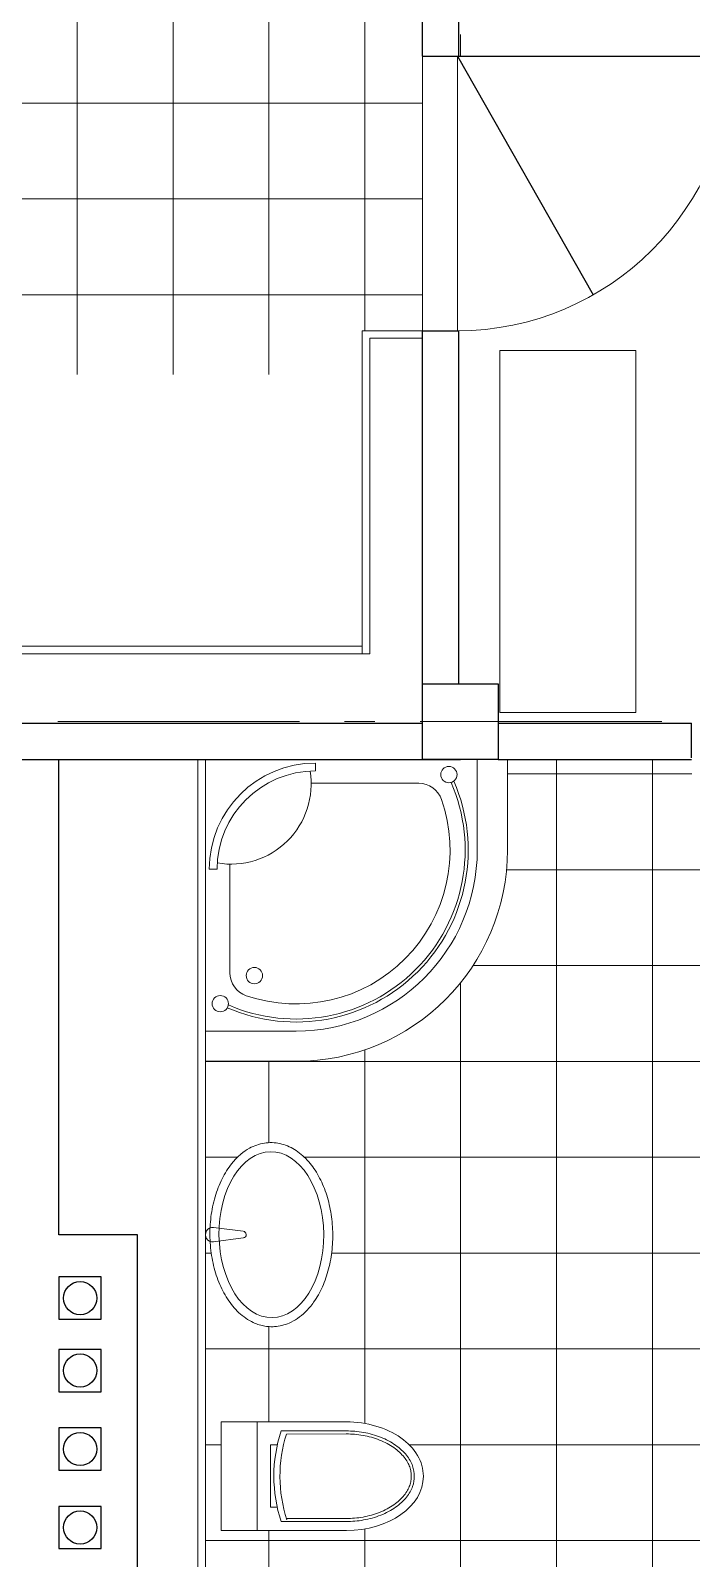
# Model space of a CAD drawing. Header units: millimetres. Extents: x -133165 to 20117, y 15722 to 63536.
# Drawn here: x -78536 to -76348, y 29798 to 34860 of the extents above; entities that cross this region are included whole.
import ezdxf

# ---------------------------------------------------------------- set-up
doc = ezdxf.new("R2010")
doc.units = ezdxf.units.MM
doc.linetypes.add('GOST2.303 5', pattern=[24, 20, -1.5, 1, -1.5])
doc.linetypes.add('GOST2.303 6', pattern=[12, 8, -1.5, 1, -1.5])
for name, color, linetype, lineweight in [('axis', 7, 'GOST2.303 5', 9), ('Furniture', 28, 'Continuous', 9), ('hatch', 8, 'Continuous', 5), ('sanitary', 141, 'Continuous', 15), ('wall', 5, 'Continuous', 60), ('wc', 4, 'Continuous', 15)]:
    doc.layers.add(name, color=color, linetype=linetype, lineweight=lineweight)
doc.layers.add('windows', color=8, linetype='Continuous')
pattern_1 = [(0, (161012.635129836, 171779.2810594265), (0, 317.5), []), (90, (161012.635129836, 171779.2810594265), (-317.5, 1.944126793646423e-14), [])]

# ---------------------------------------------------------------- blocks, each defined once
blk = doc.blocks.new('A$C57C31BFC')
at = {"layer": 'wc', "ltscale": 75}
for p, q in [((0.05896356765879318, 119.165370257193), (0.2048604587034788, 414.0229870202602)), ((30.0979205237818, 197.8899565135944), (30.20485678620753, 414.0081428855192)), ((40.10672566434368, 215.6826715691423), (40.20485556207132, 414.0031948405958)), ((77.51837417075876, 162.5680937650322), (77.52950438685366, 185.062260501727)), ((0.05896356765879318, 119.165370257193), (0, 0))]:
    blk.add_line(p, q, dxfattribs=at)
at = {"layer": 'wc', "ltscale": 100}
for p, q in [((320.1066913879476, 215.5441263114626), (320.2048212856462, 413.8646495829453)), ((330.0978837990551, 197.741515166068), (330.20482006151, 413.859701538051)), ((360.0589194979984, 118.9872406401846), (360.204816389014, 413.8448574032809)), ((284.5881866172713, 162.4656346792181), (77.51837417075876, 162.5680937650322)), ((284.5995271023421, 185.3847550679347), (284.5881866172713, 162.4656346792181)), ((0.05896356765879318, 119.165370257193), (360.0589194979984, 118.9872406401846)), ((359.9999559303396, -0.1781296169792768), (360.0589194979984, 118.9872406402137)), ((0, 0), (359.9999559303396, -0.1781296169792768))]:
    blk.add_line(p, q, dxfattribs=at)
for radius, end in [(465.2195626864635, 287.4853101709346), (485.2195626864635, 287.9789640363141)]:
    blk.add_arc((180.3262307243713, 659.267761384981), radius, 251.9643355437304, end, dxfattribs=at)
at = {"layer": 'wc', "ltscale": 75}
blk.add_ellipse((180.2048384238442, 413.9339222117851), major_axis=(0.1262455793591396, 255.1423159082515), ratio=0.7054885322507227, start_param=-1.671504954941957e-14, end_param=1.570796326794879, dxfattribs=at)
at = {"layer": 'wc', "ltscale": 75, "extrusion": (0, 0, -1)}
blk.add_ellipse((180.2048384238442, 413.9339222117851), major_axis=(0.1262455793830903, 255.1423159082515), ratio=0.7054885322507226, start_param=-7.592191272241982e-14, end_param=1.570796326794862, dxfattribs=at)
at = {"layer": 'wc', "ltscale": 75}
for points, knots in [([(30.20485678623663, 414.0081428855192), (30.21395278885029, 432.3911641990999), (31.77426271545119, 451.7112575834617), (36.93380417258595, 480.6884798539977), (39.12045911332825, 490.3461151482479), (44.43880255593103, 509.3517412084911), (47.57079924130812, 518.6996457341593), (54.73172602380509, 536.7776971189887), (58.76012282687589, 545.505583853519), (67.59946915009641, 562.0517170568928), (72.41107854046277, 569.8696109985176), (82.62877277223743, 584.3375550950004), (88.04395025307895, 591.0008873522165), (99.2594980582362, 603.012911016267), (105.0588800025289, 608.3625252289057), (122.7048382826324, 622.3717391557002), (134.7578350566619, 628.9529034759034), (158.1689371978864, 637.2910592113913), (169.5150848971971, 639.0815862531599), (191.1173948397627, 639.0708973318688), (202.4617650618893, 637.2691429185215), (225.864604226721, 628.9078234318004), (237.9110823203519, 622.3147345817124), (255.5431683176139, 608.2880649180152), (261.3372533965157, 602.9327142051188), (272.5409085047722, 590.909597417427), (277.9494892413786, 584.2409095153271), (288.152860864182, 569.7628609825042), (292.9567312414001, 561.9402092577366), (301.7796990362403, 545.3853366609546), (305.7994566726848, 536.6534676629235), (312.942489748908, 518.5683386136661), (316.0652341314708, 509.2173392136465), (321.3647668338963, 490.2064593799587), (323.5418634224625, 480.5466648815782), (328.672726237186, 451.564350872155), (330.2139160641236, 432.2427228516317), (330.20482006151, 413.859701538051)], [-1.570796326794897, -1.570796326794897, -1.570796326794897, -1.570796326794897, -1.308996938995747, -1.308996938995747, -1.178097245096172, -1.178097245096172, -1.047197551196598, -1.047197551196598, -0.9162978572970231, -0.9162978572970231, -0.7853981633974484, -0.7853981633974484, -0.6544984694978737, -0.6544984694978737, -0.5235987755982989, -0.5235987755982989, -0.2617993877991495, -0.2617993877991495, 0, 0, 0.2617993877991494, 0.2617993877991494, 0.5235987755982987, 0.5235987755982987, 0.6544984694978734, 0.6544984694978734, 0.7853981633974481, 0.7853981633974481, 0.9162978572970227, 0.9162978572970227, 1.047197551196597, 1.047197551196597, 1.178097245096172, 1.178097245096172, 1.308996938995747, 1.308996938995747, 1.570796326794897, 1.570796326794897, 1.570796326794897, 1.570796326794897]), ([(40.20485556207132, 414.0031948405958), (40.21367329414352, 431.8238313824113), (41.72795648104511, 450.5678618447855), (46.72468867021962, 478.6307082188432), (48.84051144687692, 487.972912139172), (53.97888074532966, 506.3353828031977), (57.00208024712629, 515.3554668172728), (63.89480573619949, 532.7564331108297), (67.76659633452073, 541.1421445016167), (76.23352412914392, 556.991157538374), (80.82899764584727, 564.4542795115558), (90.5475357733958, 578.2154337543179), (95.67684761265991, 584.522940669005), (106.2450798728096, 595.841679459234), (111.6833820912289, 600.853488530498), (122.6339498525776, 609.5471986681805), (128.1466383694788, 613.2281562208955), (139.0814778487256, 619.3582382051973), (144.5030214801955, 621.8084459306265), (155.1340943426767, 625.5948349963), (160.3350976932852, 626.9372462023166), (170.5005710147379, 628.6790862453927), (175.4650194137648, 629.0786409743305), (185.1575642333773, 629.0738450589997), (190.1215554384107, 628.6693878953811), (200.2854187622434, 626.9174683992169), (205.485262055503, 625.5698388380115), (216.1121220449568, 621.7730955930019), (221.5316383767349, 619.3173461686529), (232.4600665367325, 613.1766367835517), (237.9684707764536, 609.4907735271554), (248.912047123682, 600.7849442573788), (254.3447011308745, 595.7682673255913), (264.9014814066177, 584.4393393167411), (270.0248467237398, 578.1263791763922), (279.7294117091806, 564.356111068686), (284.3176640070742, 556.8882125192904), (292.7689203489572, 541.0307963668602), (296.6323171987315, 532.6414881139062), (303.5079887020402, 515.2332799884316), (306.5221872281691, 506.2103815124428), (311.6423590875056, 487.8429183017288), (313.7489571848128, 478.4985277339583), (318.7178861213615, 450.4309172892536), (320.2136390177475, 431.6852861247608), (320.2048212856462, 413.8646495829453)], [-1.570796326794897, -1.570796326794897, -1.570796326794897, -1.570796326794897, -1.308996938995747, -1.308996938995747, -1.178097245096172, -1.178097245096172, -1.047197551196598, -1.047197551196598, -0.9162978572970231, -0.9162978572970231, -0.7853981633974484, -0.7853981633974484, -0.6544984694978737, -0.6544984694978737, -0.5235987755982989, -0.5235987755982989, -0.3926990816987242, -0.3926990816987242, -0.2617993877991495, -0.2617993877991495, -0.1308996938995747, -0.1308996938995747, 0, 0, 0.1308996938995747, 0.1308996938995747, 0.2617993877991494, 0.2617993877991494, 0.392699081698724, 0.392699081698724, 0.5235987755982987, 0.5235987755982987, 0.6544984694978734, 0.6544984694978734, 0.7853981633974481, 0.7853981633974481, 0.9162978572970227, 0.9162978572970227, 1.047197551196597, 1.047197551196597, 1.178097245096172, 1.178097245096172, 1.308996938995747, 1.308996938995747, 1.570796326794897, 1.570796326794897, 1.570796326794897, 1.570796326794897])]:
    blk.add_open_spline(points, degree=3, knots=knots, dxfattribs=at)

msp = doc.modelspace()

# ---------------------------------------------------------------- hatches: boundary and pattern name
at = {"layer": 'hatch', "lineweight": 0, "ltscale": 100}
h = msp.add_hatch(dxfattribs=at)
h.set_pattern_fill('NET', color=256, scale=100, style=0)
h.set_pattern_definition(pattern_1)
edge = h.paths.add_edge_path()
edge.add_line((-77237.99696768862, 34565.06011187055), (-77237.99696768865, 34930.06011186898))
edge.add_line((-77237.99696768865, 34930.06011186898), (-77437.99696768865, 34930.06011186898))
edge.add_line((-77437.99696768865, 34930.06011186898), (-77755.44652034716, 34930.06011186901))
edge.add_ellipse((-77755.44652034713, 35680.06011186898), major_axis=(-9.184850993605058e-14, -749.9999999999927), ratio=0.4232660702115044, start_angle=274.01398721806527, end_angle=360, ccw=False)
edge.add_ellipse((-77755.44652034713, 35575.06011186875), major_axis=(1.836970198721012e-13, 749.9999999999927), ratio=0.4232660702115044, start_angle=0, end_angle=85.98601278193468, ccw=False)
edge.add_line((-77755.44652034667, 36325.06011186875), (-78597.44918433092, 36325.06011186875))
edge.add_arc((-80582.99696768924, 36565.06011187058), 2000, 297.3871075025319, 353.1078974206007, ccw=False)
edge.add_line((-79662.99696769302, 34789.22228143478), (-79662.99696769296, 34565.06011187061))
edge.add_line((-79662.99696769296, 34565.06011187061), (-77237.99696768862, 34565.06011187055))
h = msp.add_hatch(dxfattribs=at)
h.set_pattern_fill('NET', color=256, scale=100, style=0)
h.set_pattern_definition(pattern_1)
h.paths.add_polyline_path([(-77437.9969676886, 33719.88198225189), (-77437.99696768862, 33865.06011186913), (-77237.99696768865, 33865.0601118691), (-77237.99696768862, 34565.06011187058), (-79662.99696769299, 34565.06011187058), (-79662.99696769299, 34282.4345614328, -0.1046668775268409), (-79055.08960727612, 33719.88198225189)])
h = msp.add_hatch(dxfattribs=at)
h.set_pattern_fill('NET', color=256, scale=100, style=0)
h.set_pattern_definition(pattern_1)
edge = h.paths.add_edge_path()
edge.add_arc((-74078.22481879227, 22554.97449366705), 6735.785158496384, 87.0480283547277, 91.08590582726708, ccw=False)
edge.add_arc((-73278.15435360408, 29043.1223848371), 512.2053534827172, 150.835862253169, 152.2235797132108, ccw=False)
edge.add_arc((-73645.0473258916, 28966.88604591484), 335.6083127455669, 75.8444610209354, 103.8571226795109, ccw=False)
edge.add_arc((-73570.22143746768, 29250.25354425915), 42.67042537428839, 1.7139860613656879, 80.21921099028282, ccw=False)
edge.add_arc((-77421.56643357214, 28954.27963345443), 3905.325223009823, -3.753148090313175, 4.365236745055597, ccw=False)
edge.add_line((-73524.61685148692, 28698.64502671588), (-73524.61685148692, 28536.62130498269))
edge.add_arc((-73584.61685148692, 28536.62130498263), 59.99999999999999, -89.9999999996943, 5.559286364587024e-11, ccw=False)
edge.add_arc((-74370.30624157032, 31463.5611332774), 3088.546155644034, 282.22570135344665, 284.73733027104953, ccw=False)
edge.add_line((-73716.26576934614, 28445.0601118702), (-73357.99696768877, 28445.0601118702))
edge.add_line((-73357.99696768877, 28445.0601118702), (-73357.99696768877, 28570.06011187049))
edge.add_line((-73357.99696768877, 28570.06011187049), (-73357.99696768871, 28765.06011187055))
edge.add_line((-73357.99696768871, 28765.06011187055), (-73357.99696768871, 29765.06011187055))
edge.add_line((-73357.99696768871, 29765.06011187055), (-73357.99696768871, 30245.06011187047))
edge.add_line((-73357.99696768871, 30245.06011187047), (-74457.99696768871, 30245.06011187049))
edge.add_line((-74457.99696768871, 30245.06011187049), (-74560.50959427339, 30347.57273845514))
edge.add_line((-74560.50959427339, 30347.57273845514), (-75055.48434110392, 29852.59799162459))
edge.add_arc((-74560.50959427342, 30347.57273845517), 699.9999999999433, 134.9999999999966, 225.000000000005, ccw=False)
edge.add_line((-75055.48434110395, 30842.54748528576), (-75157.99696768871, 30945.06011187047))
edge.add_line((-75157.99696768871, 30945.06011187047), (-75157.99696768865, 32445.06011187044))
edge.add_line((-75157.99696768865, 32445.06011187044), (-75438.01070405562, 32445.06011187047))
edge.add_line((-75438.01070405562, 32445.06011187047), (-75438.01070405559, 31535.06011187038))
edge.add_arc((-75438.01070405559, 32445.06011187061), 910.0000000002327, 180.0000000000092, 270, ccw=False)
edge.add_line((-76348.01070405582, 32445.06011187047), (-76957.25735746736, 32445.06011187047))
edge.add_line((-76957.25735746736, 32445.06011187047), (-76957.25735747007, 32144.62404611701))
edge.add_arc((-77657.25735747007, 32144.62404612335), 700.0000000000002, 269.99999999948784, 359.9999999994807, ccw=False)
edge.add_line((-77657.25735747632, 31444.62404612332), (-77957.25735780496, 31444.624046126))
edge.add_line((-77957.25735780496, 31444.624046126), (-77957.25735780499, 30870.06011187128))
edge.add_arc((-77933.2688870869, 30870.06011187128), 23.98847071809467, 111.28435400024631, 180, ccw=False)
edge.add_spline(control_points=[(-77941.97662510058, 30892.41233829455), (-77941.32471310192, 30907.73182829274), (-77939.91543158585, 30922.97156390129), (-77934.51866436219, 30960.45394023621), (-77929.59566044102, 30982.38859888169), (-77916.53804279152, 31024.09258671358), (-77908.4050776977, 31043.86177334943), (-77889.15586941298, 31080.26313013243), (-77878.03973236714, 31096.8987134604), (-77857.56376607424, 31120.86410009043), (-77849.00686646036, 31129.39055660422), (-77830.86434694931, 31144.51385948205), (-77821.27652032072, 31151.11048854058), (-77803.48551275923, 31160.84728919572), (-77795.45646616582, 31164.43018664452), (-77779.00920518312, 31170.12567562293), (-77770.59115621737, 31172.23699061506), (-77753.55776796046, 31174.88932070028), (-77744.94371570308, 31175.4293978629), (-77727.74939101153, 31174.91108228508), (-77719.17078497853, 31173.85295205991), (-77702.2694032479, 31170.19454648459), (-77693.94748207594, 31167.5954724653), (-77677.73057435807, 31160.971819806), (-77669.83536573463, 31156.94837090981), (-77654.58268340024, 31147.61411606052), (-77647.22452050353, 31142.30382042375), (-77633.11272385372, 31130.52956310628), (-77626.3584982727, 31124.06561519494), (-77607.42497945791, 31103.51369150108), (-77596.14751644204, 31087.99173620713), (-77576.29463494218, 31053.88261411435), (-77567.7188119018, 31035.29216655993), (-77553.49125196108, 30995.90107368081), (-77547.84090779255, 30975.10020903454), (-77539.63986506248, 30932.22648274296), (-77537.0901312038, 30910.15487300084), (-77535.17805911564, 30865.73969226182), (-77535.81592193367, 30843.3978303879), (-77540.2607166608, 30799.45622211354), (-77544.06706738389, 30777.85804310566), (-77554.73009817266, 30736.38047669947), (-77561.58550142606, 30716.50176598909), (-77578.15601253427, 30679.36531255682), (-77587.87011461069, 30662.10594074687), (-77607.42810739447, 30634.57367615853), (-77616.74150050488, 30623.6027336242), (-77634.7991755409, 30606.08313548958), (-77643.28063287707, 30599.08889194779), (-77661.07485626375, 30586.89320626299), (-77670.38935930804, 30581.69268017579), (-77687.825370741, 30574.12754881676), (-77695.8320752895, 30571.41118624093), (-77712.12284367408, 30567.41617805624), (-77720.40624556404, 30566.1385946681), (-77731.24998409567, 30565.45046804866), (-77733.7739515195, 30565.35901513285), (-77736.29854049683, 30565.33623601325), (-77742.66564738388, 30565.27878622993), (-77749.03651151444, 30565.65902530382), (-77761.69313229316, 30567.2830825925), (-77767.97858479367, 30568.52670257338), (-77780.38154421169, 30571.84310858106), (-77786.49893183749, 30573.91560457062), (-77801.15395408023, 30579.92959429111), (-77809.56409301957, 30584.29190376922), (-77825.76305428286, 30594.4724287079), (-77833.55283915297, 30600.29000091707), (-77848.43418600927, 30613.21953853514), (-77855.5265183093, 30620.33154522031), (-77874.9119293817, 30642.50969324008), (-77886.24872733046, 30659.04270967018), (-77905.98920784354, 30695.26677254468), (-77914.39272549246, 30714.96111286242), (-77928.02492027641, 30756.54488989551), (-77933.25195121711, 30778.43414708719), (-77939.23164412942, 30816.25895050413), (-77940.87547771323, 30831.89152158101), (-77941.72270700875, 30847.61062064939)], knot_values=[1.652410546688446, 1.652410546688446, 1.652410546688446, 1.652410546688446, 1.80919692361051, 1.80919692361051, 2.044335094228813, 2.044335094228813, 2.279473264847116, 2.279473264847116, 2.514611435465419, 2.514611435465419, 2.66528245519921, 2.66528245519921, 2.815953474933, 2.815953474933, 2.932730944591057, 2.932730944591057, 3.049508414249113, 3.049508414249113, 3.166285883907169, 3.166285883907169, 3.283063353565226, 3.283063353565226, 3.399840823223282, 3.399840823223282, 3.516618292881339, 3.516618292881339, 3.633395762539395, 3.633395762539395, 3.750173232197451, 3.750173232197451, 3.977251434148937, 3.977251434148937, 4.204329636100423, 4.204329636100423, 4.43140783805191, 4.43140783805191, 4.658486040003396, 4.658486040003396, 4.885564241954882, 4.885564241954882, 5.112642443906369, 5.112642443906369, 5.339720645857855, 5.339720645857855, 5.566798847809341, 5.566798847809341, 5.742267509818949, 5.742267509818949, 5.882368039695834, 5.882368039695834, 6.022468569572719, 6.022468569572719, 6.135685150528311, 6.135685150528311, 6.248901731483904, 6.248901731483904, 6.283185307179586, 6.283185307179586, 6.283185307179586, 6.369649754613085, 6.369649754613085, 6.456114202046583, 6.456114202046583, 6.542578649480081, 6.542578649480081, 6.667282892219581, 6.667282892219581, 6.791987134959081, 6.791987134959081, 6.916691377698581, 6.916691377698581, 7.151829548316884, 7.151829548316884, 7.386967718935187, 7.386967718935187, 7.62210588955349, 7.62210588955349, 7.78300646389987, 7.78300646389987, 7.78300646389987, 7.78300646389987], degree=3, periodic=0)
edge.add_arc((-77933.26888708687, 30870.06011187128), 23.98847071809467, 180, 249.365097850991, ccw=False)
edge.add_line((-77957.25735780496, 30870.06011187128), (-77957.25735780499, 30070.06011187125))
edge.add_line((-77957.25735780499, 30070.06011187125), (-77904.76246012274, 30070.06011187125))
edge.add_line((-77904.76246012274, 30070.06011187125), (-77904.85136109845, 30249.72898379838))
edge.add_line((-77904.85136109845, 30249.72898379838), (-77785.68599084126, 30249.78794736604))
edge.add_line((-77785.68599084126, 30249.78794736604), (-77490.82837407796, 30249.933844257))
edge.add_ellipse((-77490.73930926969, 30069.93386629189), major_axis=(255.1423159082478, 0.1262455793398915), ratio=0.7054885322507614, start_angle=7.105427357601002e-12, end_angle=90.00000000000728, ccw=False)
edge.add_ellipse((-77490.73930926969, 30069.93386629189), major_axis=(255.1423159082478, 0.1262455793325266), ratio=0.7054885322507614, start_angle=270.0000000000085, end_angle=360.00000000000944, ccw=False)
edge.add_line((-77490.6502444602, 29889.93388832675), (-77785.50786122428, 29889.7879914357))
edge.add_line((-77785.50786122428, 29889.7879914357), (-77904.67323148139, 29889.72902786804))
edge.add_line((-77904.67323148139, 29889.72902786804), (-77904.76246012269, 30070.06011187125))
edge.add_line((-77904.76246012269, 30070.06011187125), (-77957.25735780502, 30070.06011187125))
edge.add_line((-77957.25735780502, 30070.06011187125), (-77957.25735780502, 29502.16172953995))
edge.add_line((-77957.25735780502, 29502.16172953995), (-77435.60381452848, 29502.16172953995))
edge.add_line((-77435.60381452848, 29502.16172953995), (-77386.9447055926, 29494.58070241628))
edge.add_line((-77386.9447055926, 29494.58070241628), (-77342.89768005062, 29472.55617775675))
edge.add_line((-77342.89768005062, 29472.55617775675), (-77307.6376716305, 29438.17571833567))
edge.add_line((-77307.6376716305, 29438.17571833567), (-77282.76198569017, 29394.19247978544))
edge.add_line((-77282.76198569017, 29394.19247978544), (-77269.901353007, 29345.32561149661))
edge.add_line((-77269.901353007, 29345.32561149661), (-77269.90307140547, 29294.79461224607))
edge.add_line((-77269.90307140547, 29294.79461224607), (-77282.76702767237, 29245.92861884882))
edge.add_line((-77282.76702767237, 29245.92861884882), (-77307.66318553964, 29201.91616965312))
edge.add_line((-77307.66318553964, 29201.91616965312), (-77342.89768005056, 29167.56058770543))
edge.add_line((-77342.89768005056, 29167.56058770543), (-77386.94470559248, 29145.53606304596))
edge.add_line((-77386.94470559248, 29145.53606304596), (-77435.6038145286, 29137.95503592223))
edge.add_line((-77435.6038145286, 29137.95503592223), (-77957.25735780508, 29137.95503592223))
edge.add_line((-77957.25735780508, 29137.95503592223), (-77957.25735780514, 28570.06011187125))
edge.add_line((-77957.25735780514, 28570.06011187125), (-76987.99696768871, 28570.06011187125))
edge.add_line((-76987.99696768871, 28570.06011187125), (-76987.99696768868, 28445.06011187023))
edge.add_line((-76987.99696768868, 28445.06011187023), (-76409.35718257561, 28445.06011187023))
edge.add_arc((-75507.98323132111, 28320.06011186913), 910.0000000002327, 90, 172.1047379601525, ccw=False)
edge.add_line((-75507.98323132111, 29230.06011186936), (-75507.98323132111, 28445.0601118702))
edge.add_line((-75507.98323132111, 28445.0601118702), (-75024.34671379456, 28445.0601118702))
edge.add_arc((-74370.30624157075, 31463.56113327749), 3088.546155644034, 255.2626697289544, 257.7742986465606, ccw=False)
edge.add_arc((-75155.98297312883, 28536.65186532869), 60.03056168064388, 178.6006475881263, 269.98791815256703, ccw=False)
edge.add_line((-75215.99563164673, 28538.1178644106), (-75215.99563164673, 28698.64502671576))
edge.add_arc((-71319.04604956166, 28954.27963345437), 3905.325223009657, 175.6347632549493, 183.7531480903142, ccw=False)
edge.add_arc((-75170.391045666, 29250.25354425915), 42.67042537428839, 99.78078900940238, 178.2860139391811, ccw=False)
edge.add_arc((-75095.56515724202, 28966.88604591484), 335.6083127455671, 76.142877320494, 104.1555389790345, ccw=False)
edge.add_arc((-75462.45812952962, 29043.12238483722), 512.2053534827154, 24.430141933637174, 29.16413774681638, ccw=False)
edge.add_arc((-74643.377498175, 26776.92216806865), 2503.01889744952, 85.26592874259381, 98.10130677309269, ccw=False)
edge.add_arc((-74438.07724892478, 29251.16426728261), 20.27794818493513, 27.54830096286878, 86.39004503542918, ccw=False)
edge.add_arc((-74402.8222946668, 29259.22197874496), 17.32650711134372, 87.99590927917751, 175.6282240576306, ccw=False)
edge.add_arc((-74250.29598433424, 28471.9935209986), 818.7621402685909, 86.89016997892901, 100.69313422737628, ccw=False)

# ---------------------------------------------------------------- linework, layer by layer
at = {"layer": 'axis', "color": 147, "linetype": 'GOST2.303 6', "lineweight": 0, "ltscale": 100}
for p, q in [((-77112.99696768871, 37246.17652681388), (-77112.99696768865, 34775.06011186913)), ((-92846.26304640363, 32570.06011186904), (-68637.99696768906, 32570.06011186904))]:
    msp.add_line(p, q, dxfattribs=at)
at = {"layer": 'Furniture', "ltscale": 100}
for p, q in [((-77437.99696768854, 32794.881982252), (-77437.99696768857, 33865.06011186913)), ((-77237.99696768839, 33865.0601118691), (-77437.99696768833, 33865.06011186913)), ((-77412.99696768877, 32794.881982252), (-77412.99696768862, 33840.06011186924)), ((-77237.99696768845, 33840.06011186921), (-77412.99696768865, 33840.06011186924)), ((-77437.99696768857, 32819.88198225189), (-81362.99696768874, 32819.88198225215)), ((-77412.99696768883, 32794.881982252), (-80203.04132587761, 32794.88198225215)), ((-77982.25735780511, 28570.06011187113), (-77982.25735780488, 32445.06011187058)), ((-77957.25735780511, 28570.06011187113), (-77957.25735780488, 32445.06011187058)), ((-77957.25735747542, 31544.624046126), (-77957.25735746739, 32444.624046126)), ((-77957.25735746739, 32444.624046126), (-77057.25735746739, 32444.624046118)), ((-77592.95735746775, 32406.71909868962), (-77592.95735746749, 32432.71909868959)), ((-77057.25735747007, 32144.62404611797), (-77057.25735746739, 32444.624046118)), ((-76957.25735747007, 32144.6240461171), (-76957.25735746739, 32444.6240461171)), ((-77607.26914128948, 32365.62404612289), (-77251.03205052625, 32365.62404611972)), ((-77876.2573574737, 31737.71005029816), (-77876.25735747047, 32097.95127225888)), ((-77918.65241003748, 32081.02404612568), (-77944.65241003748, 32081.02404612588)), ((-77957.25735747545, 31544.624046126), (-77657.25735747542, 31544.62404612332)), ((-77957.25735747635, 31444.624046126), (-77657.25735747632, 31444.62404612332))]:
    msp.add_line(p, q, dxfattribs=at)
msp.add_lwpolyline([(-76532.32692058959, 33800.02037284177), (-76982.32692058959, 33800.02037284177), (-76982.32692058959, 32600.02037284177), (-76532.32692058959, 32600.02037284177)], close=True, dxfattribs=at)
for centre in [(-77151.25735746782, 32394.62404611881), (-77795.25735747376, 31728.62404612455), (-77908.25735747458, 31635.62404612557)]:
    msp.add_circle(centre, 27, dxfattribs=at)
for centre, radius, start, end in [((-77592.95735747063, 32081.02404612277), 351.6950525668508, 90, 179.9999999983325), ((-77592.95735747063, 32081.02404612277), 325.6950525668508, 90, 179.9999999983325), ((-77872.4573574681, 32363.12404612525), 265.2, 260.1148657564394, 9.354621553536951), ((-77657.25735747007, 32144.62404612332), 570, 246.4435356905747, 23.55646430894437), ((-77657.25735747007, 32144.62404612332), 560, 246.4435356905747, 23.55646430894437), ((-77251.03205052695, 32285.62404611972), 80, 19.14178663693493, 90), ((-77657.25735747007, 32144.62404612332), 510, 251.1400625543488, 19.14178663693493), ((-77657.25735747007, 32144.62404612332), 600, 270, 359.9999999983325), ((-77657.25735747007, 32144.62404612332), 700, 270, 359.9999999983325), ((-77796.2573574737, 31737.71005029746), 80, 179.9999999983325, 251.1400625543488)]:
    msp.add_arc(centre, radius, start, end, dxfattribs=at)
at = {"layer": 'hatch', "lineweight": 25, "ltscale": 100}
for p, q in [((-77122.9969676893, 34775.06011186974), (-76672.87834191286, 33984.17881690219)), ((-77117.99696768883, 34775.06011186974), (-76212.99696768906, 34775.06011186974))]:
    msp.add_line(p, q, dxfattribs=at)
at = {"layer": 'sanitary', "ltscale": 75}
msp.add_lwpolyline([(-77832.16921654732, 30859.23502085675), (-77930.1233625349, 30846.27876618426, -1.140978127445263), (-77930.1233625349, 30893.8414575583), (-77832.16921654732, 30881.43502085676, -0.8422614725863985), (-77831.18269909701, 30859.450436471, -0.4385221494789795)], format="xyb", dxfattribs=at)
at = {"layer": 'sanitary', "ltscale": 75, "extrusion": (0, 0, -1)}
msp.add_ellipse((-77739.05003669883, 30870.28204125355), major_axis=(2.480820151511597, -274.9470263573166), ratio=0.6304090963936048, dxfattribs=at)
at = {"layer": 'sanitary', "ltscale": 75}
msp.add_open_spline([(-77736.29854049686, 30565.33623601325), (-77742.66564738391, 30565.27878622993), (-77749.03651151447, 30565.65902530382), (-77761.69313229319, 30567.28308259256), (-77767.97858479364, 30568.52670257332), (-77780.38154421166, 30571.84310858106), (-77786.49893183752, 30573.91560457068), (-77801.1539540802, 30579.92959429117), (-77809.5640930196, 30584.29190376916), (-77825.76305428288, 30594.4724287079), (-77833.552839153, 30600.29000091707), (-77848.43418600924, 30613.21953853514), (-77855.52651830927, 30620.33154522025), (-77874.91192938168, 30642.50969324008), (-77886.24872733049, 30659.04270967018), (-77905.98920784357, 30695.26677254474), (-77914.3927254925, 30714.96111286248), (-77928.02492027638, 30756.54488989551), (-77933.25195121708, 30778.43414708719), (-77940.35253958196, 30823.34922265765), (-77942.22513769184, 30846.37336132329), (-77942.54603498826, 30892.43890421747), (-77940.99432902866, 30915.47825572177), (-77934.51866436216, 30960.45394023627), (-77929.59566044099, 30982.38859888169), (-77916.53804279155, 31024.09258671364), (-77908.40507769772, 31043.86177334937), (-77889.15586941295, 31080.26313013237), (-77878.03973236716, 31096.89871346045), (-77857.56376607427, 31120.86410009049), (-77849.00686646033, 31129.39055660416), (-77830.86434694928, 31144.51385948205), (-77821.2765203207, 31151.11048854052), (-77803.4855127592, 31160.84728919578), (-77795.45646616585, 31164.43018664446), (-77779.00920518315, 31170.12567562287), (-77770.5911562174, 31172.23699061506), (-77753.55776796049, 31174.88932070023), (-77744.9437157031, 31175.4293978629), (-77727.74939101156, 31174.91108228502), (-77719.17078497856, 31173.85295205985), (-77702.26940324788, 31170.19454648465), (-77693.9474820759, 31167.5954724653), (-77677.73057435804, 31160.97181980594), (-77669.83536573466, 31156.94837090981), (-77654.58268340027, 31147.61411606058), (-77647.22452050356, 31142.30382042381), (-77633.11272385369, 31130.52956310628), (-77626.35849827273, 31124.06561519488), (-77607.42497945788, 31103.51369150102), (-77596.14751644201, 31087.99173620719), (-77576.29463494221, 31053.88261411435), (-77567.71881190177, 31035.29216655999), (-77553.49125196111, 30995.90107368075), (-77547.84090779258, 30975.10020903454), (-77539.63986506245, 30932.22648274296), (-77537.09013120377, 30910.15487300084), (-77535.17805911567, 30865.73969226182), (-77535.81592193364, 30843.39783038784), (-77540.26071666078, 30799.45622211348), (-77544.06706738392, 30777.8580431056), (-77554.73009817269, 30736.38047669947), (-77561.58550142603, 30716.50176598903), (-77578.1560125343, 30679.36531255677), (-77587.87011461066, 30662.10594074687), (-77607.4281073945, 30634.57367615847), (-77616.74150050491, 30623.6027336242), (-77634.79917554093, 30606.08313548964), (-77643.28063287704, 30599.08889194779), (-77661.07485626372, 30586.89320626299), (-77670.38935930807, 30581.69268017579), (-77687.82537074097, 30574.12754881676), (-77695.83207528947, 30571.41118624088), (-77712.12284367405, 30567.4161780563), (-77720.40624556401, 30566.13859466815), (-77731.2499840957, 30565.45046804872), (-77733.77395151953, 30565.3590151328), (-77736.29854049686, 30565.33623601325)], degree=3, knots=[0, 0, 0, 0, 0.08646444743349842, 0.08646444743349842, 0.1729288948669968, 0.1729288948669968, 0.2593933423004953, 0.2593933423004953, 0.384097585039995, 0.384097585039995, 0.5088018277794948, 0.5088018277794948, 0.6335060705189945, 0.6335060705189945, 0.8686442411372977, 0.8686442411372977, 1.103782411755601, 1.103782411755601, 1.338920582373904, 1.338920582373904, 1.574058752992207, 1.574058752992207, 1.80919692361051, 1.80919692361051, 2.044335094228813, 2.044335094228813, 2.279473264847116, 2.279473264847116, 2.514611435465419, 2.514611435465419, 2.66528245519921, 2.66528245519921, 2.815953474933, 2.815953474933, 2.932730944591057, 2.932730944591057, 3.049508414249113, 3.049508414249113, 3.166285883907169, 3.166285883907169, 3.283063353565226, 3.283063353565226, 3.399840823223282, 3.399840823223282, 3.516618292881339, 3.516618292881339, 3.633395762539395, 3.633395762539395, 3.750173232197451, 3.750173232197451, 3.977251434148937, 3.977251434148937, 4.204329636100423, 4.204329636100423, 4.43140783805191, 4.43140783805191, 4.658486040003396, 4.658486040003396, 4.885564241954882, 4.885564241954882, 5.112642443906369, 5.112642443906369, 5.339720645857855, 5.339720645857855, 5.566798847809341, 5.566798847809341, 5.742267509818949, 5.742267509818949, 5.882368039695834, 5.882368039695834, 6.022468569572719, 6.022468569572719, 6.135685150528311, 6.135685150528311, 6.248901731483904, 6.248901731483904, 6.283185307179586, 6.283185307179586, 6.283185307179586, 6.283185307179586], dxfattribs=at)
at = {"layer": 'wall', "color": 5, "lineweight": -2, "ltscale": 100}
for p, q in [((-77237.99696768857, 34775.06011186913), (-77237.99696768865, 36325.0601118691)), ((-77117.99696768892, 34775.06011186913), (-77117.99696768877, 36325.0601118691)), ((-77237.99696768857, 34775.06011186913), (-77117.9969676888, 34775.06011186913)), ((-77237.99696768851, 34775.06011186913), (-77117.99696768886, 34775.06011186913)), ((-77237.99696768842, 33865.0601118691), (-77117.99696768883, 33865.0601118691)), ((-77237.99696768813, 32695.0601118702), (-77237.99696768839, 33865.0601118691)), ((-77117.99696768906, 32695.06011187047), (-77117.99696768892, 33865.07384823691)), ((-80073.0413258774, 32565.06011187058), (-77237.99696768865, 32565.06011187058)), ((-76987.99696768865, 32565.06011187049), (-76347.99696768865, 32565.06011187052)), ((-76348.01070405608, 32450.0601118716), (-76348.010704056, 32565.06011187052)), ((-80073.04132587738, 32445.06011187058), (-77112.99696768877, 32445.06011187058)), ((-76987.99696768865, 32445.06011187044), (-76347.99696768865, 32445.06011187047)), ((-78182.25735780458, 30870.06011186817), (-78442.99696768895, 30870.06011186817)), ((-78182.25735780458, 29710.06011186956), (-78182.25735780458, 30870.06011186817)), ((-78182.25735780476, 29710.06011186956), (-78182.25735780476, 29830.06011187015))]:
    msp.add_line(p, q, dxfattribs=at)
for points in [[(-77237.99696768865, 32695.06011187047), (-76987.99696768865, 32695.06011187047), (-76987.99696768865, 32445.06011187044), (-77237.99696768865, 32445.06011187047)], [(-78442.25735780456, 30590.0601118714), (-78302.25735780456, 30590.0601118714), (-78302.25735780456, 30730.0601118714), (-78442.25735780456, 30730.0601118714)], [(-78442.25735780249, 30350.06011186723), (-78302.25735780249, 30350.06011186723), (-78302.25735780249, 30490.06011186723), (-78442.25735780249, 30490.06011186723)], [(-78442.25735780458, 30090.06011186916), (-78302.25735780458, 30090.06011186916), (-78302.25735780458, 30230.06011186916), (-78442.25735780458, 30230.06011186916)], [(-78442.25735780418, 29830.06011186921), (-78302.25735780418, 29830.06011186921), (-78302.25735780418, 29970.06011186921), (-78442.25735780418, 29970.06011186921)], [(-78442.25735780464, 29830.06011186974), (-78302.25735780464, 29830.06011186974), (-78302.25735780464, 29970.06011186974), (-78442.25735780464, 29970.06011186974)]]:
    msp.add_lwpolyline(points, close=True, dxfattribs=at)
for points in [[(-78442.99696768897, 30870.06011186817), (-78442.99696768897, 32445.06011187047)], [(-78442.25735780255, 30420.06011186799), (-78442.25735780255, 30350.06011186723), (-78302.25735780255, 30350.06011186723), (-78302.25735780255, 30490.06011186723), (-78442.25735780255, 30490.06011186671)], [(-78442.25735780301, 30420.06011186799), (-78442.25735780301, 30350.06011186776), (-78302.25735780301, 30350.06011186776), (-78302.25735780301, 30490.06011186776), (-78442.25735780301, 30490.0601118677)], [(-78442.25735780255, 30420.06011186799), (-78442.25735780255, 30350.06011186817), (-78302.25735780255, 30350.06011186817), (-78302.25735780255, 30490.06011186817), (-78442.25735780255, 30490.06011186764)]]:
    msp.add_lwpolyline(points, dxfattribs=at)
for centre in [(-78372.2573578045, 30660.06011187215), (-78372.25735780301, 30420.06011186799), (-78372.25735780249, 30420.06011186892), (-78372.25735780453, 30160.06011186991), (-78372.25735780464, 29900.06011186997)]:
    msp.add_circle(centre, 54.99999999999999, dxfattribs=at)
at = {"layer": 'windows', "lineweight": 0, "ltscale": 100}
for p, q in [((-77237.99696768877, 33865.0601118691), (-77237.99696768857, 34775.06011186913)), ((-77122.99696768935, 33865.0601118691), (-77122.99696768915, 34775.06011186913))]:
    msp.add_line(p, q, dxfattribs=at)
msp.add_arc((-77122.9969676893, 34775.06011186974), 910.0000000002328, 270, 0, dxfattribs=at)

# ---------------------------------------------------------------- block references
at = {"layer": 'sanitary', "ltscale": 75, "xscale": -1, "rotation": 270}
msp.add_blockref('A$C57C31BFC', (-77904.67323148147, 29889.72902786804), dxfattribs=at)

doc.saveas('drawing.dxf')
